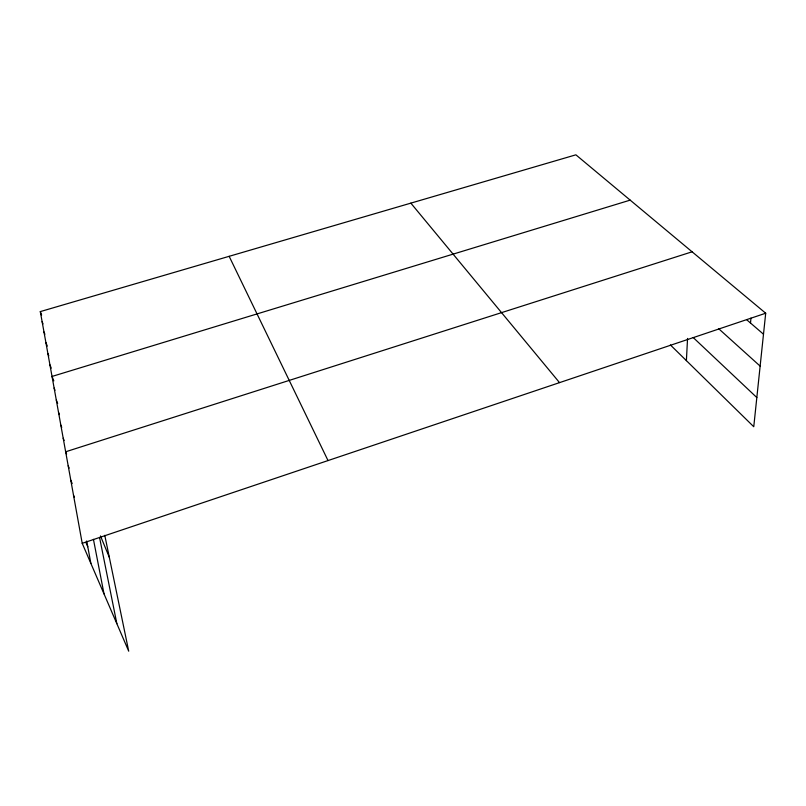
<?xml version="1.0" encoding="UTF-8"?>
<svg xmlns="http://www.w3.org/2000/svg" width="806" height="806" viewBox="0 0 806 806"><rect width="100%" height="100%" fill="white"/><g stroke="black" fill="none" stroke-linecap="round" stroke-linejoin="round"><path stroke-width="1.21" d="M686.39 360.635L687.558 338.419M750.497 323.015L750.97 318.108M104.78 535.325L128.708 651.177L82.212 543.325L40.3 311.6L575.887 154.823L765.7 313.222L753.761 426.737L670.401 344.948M82.212 543.325L765.7 313.222M692.102 251.804L65.649 451.783L66.606 454.08M630.181 200.13L52.027 376.442L53.811 380.875M746.9 319.911L763.494 334.208M718.801 328.818L760.139 366.115M693.22 337.553L756.834 397.549M410.848 203.132L559.525 382.628M229.156 256.318L328.022 460.569M85.869 542.297L87.773 546.75M73.507 495.216L74.434 497.423M70.797 480.255L72.177 483.55M68.188 465.787L69.145 468.095M100.468 535.93L109.324 557.319M63.2 438.222L64.137 440.509M60.823 425.094L61.76 427.361M58.526 412.37L59.443 414.627M56.289 400.028L57.659 403.393M54.123 388.059L55.03 390.285M49.922 364.826L51.241 368.13M45.912 342.61L47.282 346.076M47.886 353.552L48.813 355.879M43.987 331.971L44.894 334.268M42.114 321.644L43.01 323.921M40.3 311.6L41.63 314.995M99.551 537.411L116.85 623.673M93.436 539.325L104.004 593.871M86.705 540.997L90.877 563.434"/></g></svg>
